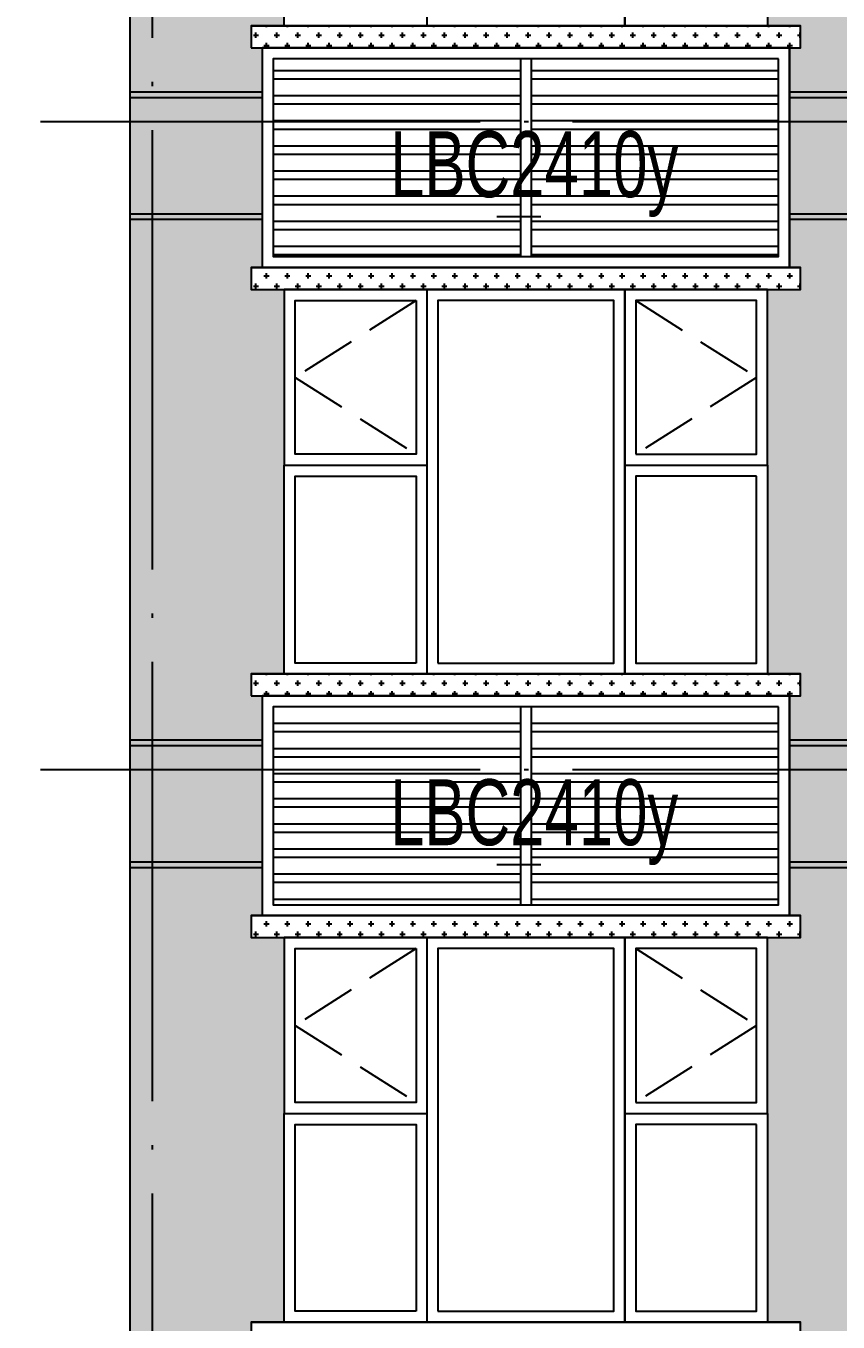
# Model space of a CAD drawing. Extents: x -12446 to 284554, y -295110 to 165007.
# Drawn here: x 57827 to 61522, y -257919 to -252019 of the extents above; entities that cross this region are included whole.
import ezdxf
from ezdxf.enums import TextEntityAlignment as Align

# ---------------------------------------------------------------- set-up
doc = ezdxf.new("R2010")
doc.units = 0
doc.header["$LTSCALE"] = 1000
doc.linetypes.add('AX-14-E$0$AX-85-M02$0$DASH', pattern=[0.35, 0.25, -0.1])
doc.linetypes.add('AX-14-E$0$DOTE', pattern=[2.42, 2, -0.2, 0.02, -0.2])
doc.layers.get('0').update_dxf_attribs({"linetype": 'CONTINUOUS'})
doc.layers.get('Defpoints').update_dxf_attribs({"linetype": 'CONTINUOUS'})
for name, color, linetype in [('A-Anno-Note', 241, 'CONTINUOUS'), ('AX-14-comp-tc$0$AX-T-LMCZ-Z$0$AX-13-E01-E03$0$A-Detl-Patt', 8, 'CONTINUOUS'), ('AX-14-comp-tc$0$AX-T-LMCZ-Z$1$AX-13-E01-E03$0$家具与填充', 251, 'CONTINUOUS'), ('AX-14-E$0$A-Detl-Fine', 152, 'CONTINUOUS'), ('AX-14-E$0$A-Detl-Patt', 8, 'CONTINUOUS'), ('AX-14-E$0$A-Detl-Thin', 131, 'CONTINUOUS'), ('AX-14-E$0$A-Wind-Iden', 11, 'CONTINUOUS'), ('AX-14-E$0$AX-T-LMCZ-Z$1$AX-13-E01-E03$0$家具与填充', 251, 'CONTINUOUS')]:
    doc.layers.add(name, color=color, linetype=linetype)
doc.layers.add('AX-14-E$0$A-Grid', color=222, linetype='AX-14-E$0$DOTE', plot=False)
doc.styles.add('AX-14-E$0$_TCH_DIM', font='JZFZ_ENA', dxfattribs={"width": 0.7, "bigfont": 'JZFZ_CNB'})
pattern_1 = [(180, (0, 0), (-1e-14, -114.3), []), (180, (-38.1, 38.1), (-1e-14, -114.3), [])]

# ---------------------------------------------------------------- blocks, each defined once
blk = doc.blocks.new('AX-14-E$0$ahaeryewhraegew')
at = {"layer": 'AX-14-E$0$AX-T-LMCZ-Z$1$AX-13-E01-E03$0$家具与填充'}
h = blk.add_hatch(dxfattribs=at)
h.set_pattern_fill('ANSI32', color=256, scale=24, angle=135)
h.set_pattern_definition(pattern_1)
h.paths.add_polyline_path([(144811.3, 102637.6), (144811.3, 101737.6), (145936.3, 101737.6), (145936.3, 102637.6)])
h = blk.add_hatch(dxfattribs=at)
h.set_pattern_fill('ANSI32', color=256, scale=24, angle=135)
h.set_pattern_definition(pattern_1)
h.paths.add_polyline_path([(145986.3, 102637.6), (145986.3, 101737.6), (147111.3, 101737.6), (147111.3, 102637.6)])
at = {"layer": 'AX-14-E$0$A-Detl-Fine'}
for points in [[(145461.3, 104487.6), (145461.3, 103787.6), (144911.3, 103787.6), (144911.3, 104487.6), (145461.3, 104487.6)], [(145561.3, 102837.6), (146361.3, 102837.6), (146361.3, 104487.6), (145561.3, 104487.6), (145561.3, 102837.6)]]:
    blk.add_lwpolyline(points, dxfattribs=at)
for points in [[(146461.3, 103787.6), (147011.3, 103787.6), (147011.3, 104487.6), (146461.3, 104487.6)], [(145461.3, 102837.6), (144911.3, 102837.6), (144911.3, 103687.6), (145461.3, 103687.6)], [(147011.3, 103687.6), (146461.3, 103687.6), (146461.3, 102837.6), (147011.3, 102837.6)], [(144761.3, 101687.6), (147161.3, 101687.6), (147161.3, 102687.6), (144761.3, 102687.6)], [(147111.3, 102637.6), (144811.3, 102637.6), (144811.3, 101737.6), (147111.3, 101737.6)], [(145986.3, 102637.6), (145936.3, 102637.6), (145936.3, 101737.6), (145986.3, 101737.6)]]:
    blk.add_lwpolyline(points, close=True, dxfattribs=at)
at = {"layer": 'AX-14-E$0$A-Detl-Patt', "linetype": 'AX-14-E$0$AX-85-M02$0$DASH'}
for points in [[(145461.3, 104487.6), (144911.3, 104137.6), (145461.3, 103787.6)], [(146461.3, 104487.6), (147011.3, 104137.6), (146461.3, 103787.6)]]:
    blk.add_lwpolyline(points, dxfattribs=at)
at = {"layer": 'AX-14-E$0$A-Detl-Thin'}
for p, q in [((144161.3, 102352.6), (144161.3, 105302.6)), ((144861.3, 104537.6), (147061.3, 104537.6)), ((144711.3, 102787.6), (147211.3, 102787.6)), ((144711.3, 102687.6), (147211.3, 102687.6)), ((144711.3, 102687.6), (144761.3, 102687.6)), ((144761.3, 102687.6), (144761.3, 101687.6)), ((147161.3, 102687.6), (147161.3, 101687.6)), ((144711.3, 101687.6), (147211.3, 101687.6)), ((144711.3, 101587.6), (147211.3, 101587.6))]:
    blk.add_line(p, q, dxfattribs=at)
for points in [[(145511.3, 104537.6), (144861.3, 104537.6), (144861.3, 103737.6), (145511.3, 103737.6)], [(146411.3, 103737.6), (146411.3, 104537.6), (145511.3, 104537.6)], [(145511.3, 104537.6), (145511.3, 102787.6)], [(144861.3, 102937.6), (144861.3, 103737.6), (145511.3, 103737.6)], [(146411.3, 103737.6), (147061.3, 103737.6), (147061.3, 102787.6), (144861.3, 102787.6), (144861.3, 103737.6)], [(144861.3, 103737.6), (145511.3, 103737.6)], [(146411.3, 103737.6), (147061.3, 103737.6)], [(147161.3, 101687.6), (144711.3, 101687.6), (144711.3, 101587.6), (147211.3, 101587.6), (147211.3, 101687.6), (147161.3, 101687.6)]]:
    blk.add_lwpolyline(points, dxfattribs=at)
for points in [[(146411.3, 103737.6), (147061.3, 103737.6), (147061.3, 104537.6), (146411.3, 104537.6)], [(146411.3, 103737.6), (146411.3, 102787.6)], [(144711.3, 102687.6), (147211.3, 102687.6), (147211.3, 102787.6), (144711.3, 102787.6)]]:
    blk.add_lwpolyline(points, close=True, dxfattribs=at)
blk = doc.blocks.new('AX-14-E$0$awrhhrejreyhre')
at = {"layer": 'AX-14-E$0$A-Detl-Patt'}
for p, q in [((144161.3, 156153.8), (144761.3, 156153.8)), ((144161.3, 156128.8), (144761.3, 156128.8)), ((147161.3, 156153.8), (147641.1, 156153.8)), ((147161.3, 156128.8), (147641.1, 156128.8)), ((144161.3, 155598.8), (144761.3, 155598.8)), ((147161.3, 155598.8), (147511.3, 155598.8)), ((144161.3, 155573.8), (144761.3, 155573.8)), ((147161.3, 155573.8), (147511.3, 155573.8)), ((144161.3, 153203.8), (144761.3, 153203.8)), ((144161.3, 153178.8), (144761.3, 153178.8)), ((147161.3, 153203.8), (147641.1, 153203.8)), ((147161.3, 153178.8), (147641.1, 153178.8)), ((144161.3, 152648.8), (144761.3, 152648.8)), ((147161.3, 152648.8), (147511.3, 152648.8)), ((144161.3, 152623.8), (144761.3, 152623.8)), ((147161.3, 152623.8), (147511.3, 152623.8))]:
    blk.add_line(p, q, dxfattribs=at)
blk = doc.blocks.new('AX-14-comp-tc')
at = {"layer": 'AX-14-comp-tc$0$AX-T-LMCZ-Z$0$AX-13-E01-E03$0$A-Detl-Patt'}
h = blk.add_hatch(dxfattribs=at)
h.set_pattern_fill('CROSS', color=256, scale=30)
h.set_pattern_definition([(0, (-86013.83, -470945.72), (47.625, 47.625), [23.8125, -71.4375]), (90, (-86001.926, -470957.63), (-47.625, 47.625), [23.8125, -71.4375])])
h.paths.add_polyline_path([(58697.5, -258441.9), (61197.5, -258441.9), (61197.5, -258541.9), (58697.5, -258541.9)])
h.paths.add_polyline_path([(58697.5, -259541.9), (61197.5, -259541.9), (61197.5, -259641.9), (58697.5, -259641.9)])
h = blk.add_hatch(dxfattribs=at)
h.set_pattern_fill('CROSS', color=256, scale=30)
h.set_pattern_definition([(0, (-86013.83, -473895.72), (47.625, 47.625), [23.8125, -71.4375]), (90, (-86001.926, -473907.63), (-47.625, 47.625), [23.8125, -71.4375])])
h.paths.add_polyline_path([(58697.5, -261391.9), (61197.5, -261391.9), (61197.5, -261491.9), (58697.5, -261491.9)])
h.paths.add_polyline_path([(58697.5, -262491.9), (61197.5, -262491.9), (61197.5, -262591.9), (58697.5, -262591.9)])
at = {"layer": 'AX-14-comp-tc$0$AX-T-LMCZ-Z$1$AX-13-E01-E03$0$家具与填充'}
h = blk.add_hatch(dxfattribs=at)
h.set_pattern_fill('AR-SAND', color=256, scale=24)
h.set_pattern_definition([(37.5, (-86013.83, -414895.72), (-1.920038, 58.729588), [0, -46.3296, 0, -51.816, 0, -49.53]), (7.5, (-86013.83, -414895.72), (53.942794, 86.019012), [0, -24.9936, 0, -41.7576, 0, -16.002]), (327.5, (-86051.32, -414895.72), (94.919084, 0.172462), [0, -15.24, 0, -54.864, 0, -71.628]), (317.5, (-86051.32, -414895.72), (91.626774, 26.75152), [0, -7.62, 0, -35.9664, 0, -41.148])])
h.paths.add_polyline_path([(61047.5, -256691.9), (61747.8, -256691.9), (61747.8, -257773.9), (61668.7, -257773.9), (61667.5, -258731.9), (61627.5, -258731.9), (61627.5, -258776.9), (61447.5, -258776.9), (61447.5, -258876.9), (61547.5, -258876.9), (61547.5, -259011.9), (61497.5, -259011.9), (61497.5, -259321.9), (61747.8, -259321.9), (61747.8, -260723.9), (61668.7, -260723.9), (61667.5, -261681.9), (61627.5, -261681.9), (61627.5, -261726.9), (61447.5, -261726.9), (61447.5, -261826.9), (61547.5, -261826.9), (61547.5, -261961.9), (61497.5, -261961.9), (61497.5, -262271.9), (61747.8, -262271.9), (61747.8, -263673.9), (61668.7, -263673.9), (61667.5, -264631.9), (61627.5, -264631.9), (61627.5, -264676.9), (61447.5, -264676.9), (61447.5, -264776.9), (61547.5, -264776.9), (61547.5, -264911.9), (61497.5, -264911.9), (61497.5, -265221.9), (69347.5, -265221.9), (69347.5, -268241.9), (69227.5, -268241.9), (69227.5, -267573.9), (68747.5, -267573.9), (68747.5, -265221.9), (66047.5, -265221.9), (66047.5, -267576.9), (65047.5, -267576.9), (65047.5, -265221.9), (62147.5, -265221.9), (62147.5, -267576.9), (61669.1, -267573.9), (61669.1, -268241.9), (61047.5, -268241.9), (61047.5, -265541.9), (61197.5, -265541.9), (61197.5, -265441.9), (61147.5, -265441.9), (61147.5, -264441.9), (61197.5, -264441.9), (61197.5, -264341.9), (61047.5, -264341.9), (61047.5, -262591.9), (61197.5, -262591.9), (61197.5, -262491.9), (61147.5, -262491.9), (61147.5, -261491.9), (61197.5, -261491.9), (61197.5, -261391.9), (61047.5, -261391.9), (61047.5, -259641.9), (61197.5, -259641.9), (61197.5, -259541.9), (61147.5, -259541.9), (61147.5, -258541.9), (61197.5, -258541.9), (61197.5, -258441.9), (61047.5, -258441.9)])
h.paths.add_polyline_path([(58847.5, -256691.9), (58147.5, -256691.9), (58147.5, -268241.9), (58847.5, -268241.9), (58847.5, -265541.9), (58697.5, -265541.9), (58697.5, -265441.9), (58747.5, -265441.9), (58747.5, -264441.9), (58697.5, -264441.9), (58697.5, -264341.9), (58847.5, -264341.9), (58847.5, -262591.9), (58697.5, -262591.9), (58697.5, -262491.9), (58747.5, -262491.9), (58747.5, -261491.9), (58697.5, -261491.9), (58697.5, -261391.9), (58847.5, -261391.9), (58847.5, -259641.9), (58697.5, -259641.9), (58697.5, -259541.9), (58747.5, -259541.9), (58747.5, -258541.9), (58697.5, -258541.9), (58697.5, -258441.9), (58847.5, -258441.9)])
h.paths.add_polyline_path([(56748.8, -268241.9), (58148.8, -268241.9), (58148.8, -266776.9), (56748.8, -266776.9)])
h.paths.add_polyline_path([(56648.8, -266776.9), (58148.8, -266776.9), (58148.8, -266676.9), (56648.8, -266676.9)])
blk = doc.blocks.new('AX-14-E$0$JB-WIDR-TAG')
at = {"layer": 'Defpoints'}
blk.add_line((-1.694, -2.375), (0.306, -2.375), dxfattribs=at)
at = {"style": 'AX-14-E$0$_TCH_DIM', "width": 0.7}
blk.add_attdef('WD_TAG', text='', height=3, dxfattribs=at).set_placement((0, 0), align=Align.MIDDLE_CENTER)
blk = doc.blocks.new('AX-14-E$0$wegwgewhrejsr')
at = {"layer": 'AX-14-E$0$A-Wind-Iden', "xscale": 100, "yscale": 100, "zscale": 100, "rotation": 3.415094585006376e-08}
for p in [(145999.2, 155824.5), (145999.2, 152874.5)]:
    blk.add_blockref('AX-14-E$0$JB-WIDR-TAG', p, dxfattribs=at).add_auto_attribs({'WD_TAG': 'LBC2410y'})
blk = doc.blocks.new('AX-14-E')
at = {"layer": 'AX-14-E$0$A-Grid'}
for p, q in [((58401.6, -199253.6), (58401.6, -263482.7)), ((55473.5, -252454.4), (94520.7, -252454.4)), ((55473.5, -255404.4), (94520.7, -255404.4))]:
    blk.add_line(p, q, dxfattribs=at)
at = {"layer": 'AX-14-E$0$A-Detl-Thin'}
blk.add_blockref('AX-14-E$0$ahaeryewhraegew', (-85859.7, -360707), dxfattribs=at)
blk.add_blockref('AX-14-E$0$ahaeryewhraegew', (-85859.7, -357757), dxfattribs=at)
blk.add_blockref('AX-14-E$0$ahaeryewhraegew', (-85859.7, -354807), dxfattribs=at)
for name, p in [('AX-14-comp-tc', (152.8, 6422.5)), ('AX-14-E$0$wegwgewhrejsr', (-85859.7, -408473.3))]:
    blk.add_blockref(name, p, dxfattribs=at)
at = {"layer": 'AX-14-E$0$A-Detl-Thin', "color": 6}
blk.add_blockref('AX-14-E$0$awrhhrejreyhre', (-85859.7, -408473.3), dxfattribs=at)

msp = doc.modelspace()

# ---------------------------------------------------------------- block references
at = {"layer": 'A-Anno-Note'}
msp.add_blockref('AX-14-E', (0, 0), dxfattribs=at)

doc.saveas('drawing.dxf')
